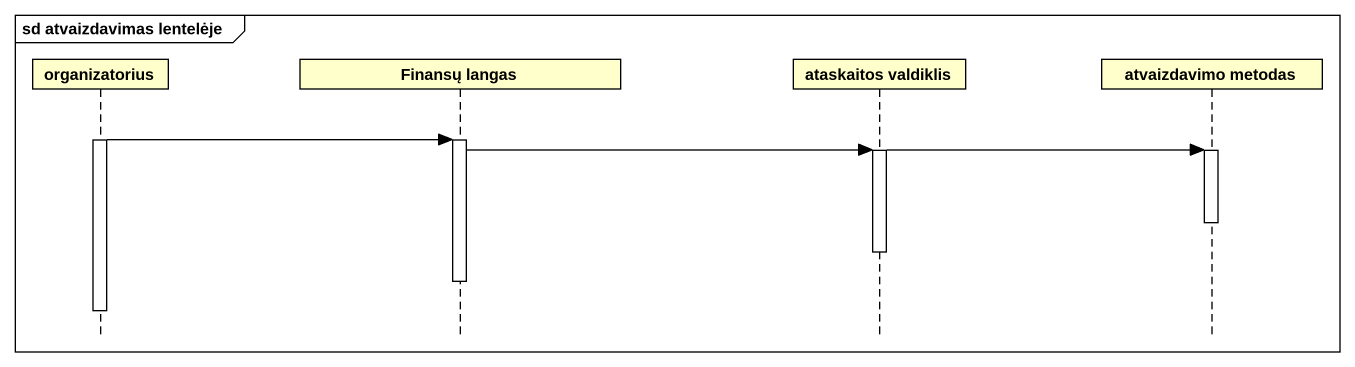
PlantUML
@startuml
mainframe sd atvaizdavimas lentelėje
hide footbox
participant organizatorius #FFFFCC
participant "Finansų langas" as Finansų_langas #FFFFCC
participant "ataskaitos valdiklis" as ataskaitos_valdiklis #FFFFCC
participant "atvaizdavimo metodas" as atvaizdavimo_metodas #FFFFCC

activate organizatorius
organizatorius -> Finansų_langas
activate Finansų_langas
Finansų_langas -> ataskaitos_valdiklis
ataskaitos_valdiklis -> atvaizdavimo_metodas
activate ataskaitos_valdiklis
activate atvaizdavimo_metodas
deactivate atvaizdavimo_metodas
deactivate ataskaitos_valdiklis
deactivate Finansų_langas
deactivate organizatorius
@enduml
